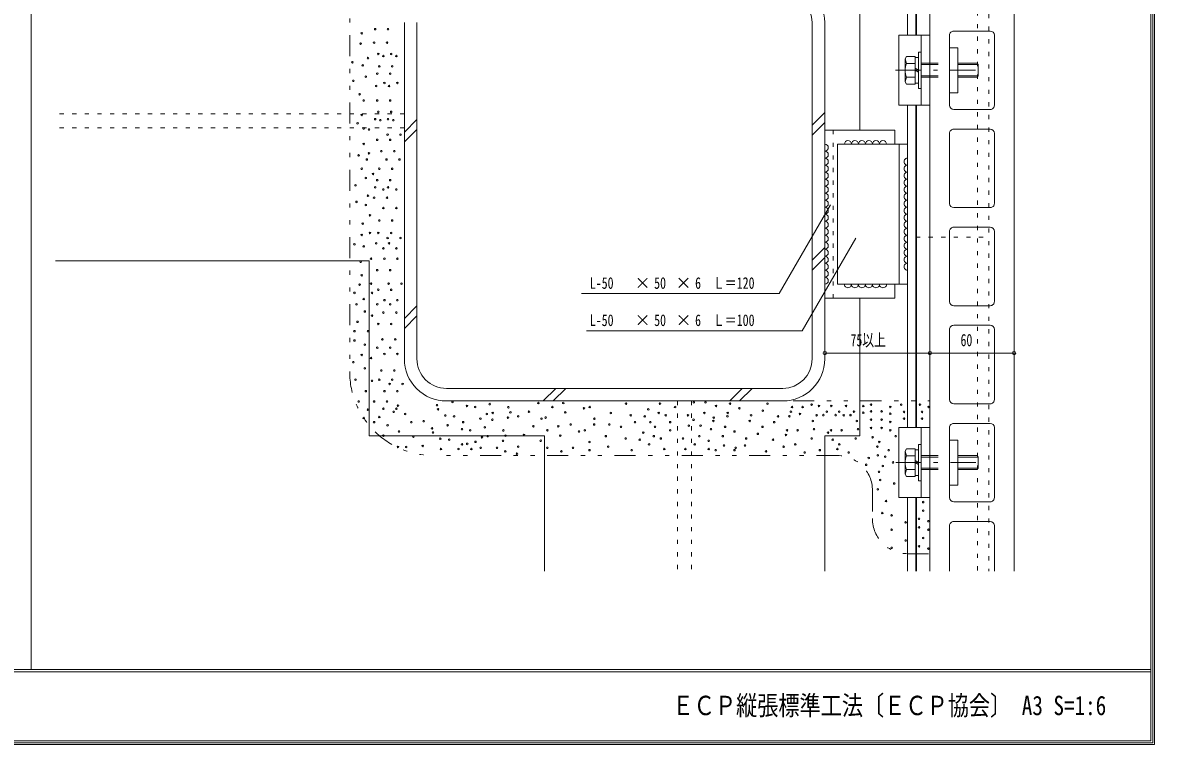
# Model space of a CAD drawing. Units: millimetres, scale not verified. Extents: x -1209 to 1209, y -852 to 852.
# Drawn here: x 402 to 1209, y -852 to -337 of the extents above; entities that cross this region are included whole.
import ezdxf
from ezdxf.enums import TextEntityAlignment as Align

# ---------------------------------------------------------------- set-up
doc = ezdxf.new("R2010")
doc.units = ezdxf.units.MM
doc.header["$LTSCALE"] = 3
for name, pattern in [('USER1', [3, 1, -2]), ('USER3', [10, 4, -6]), ('USER4', [13, 6, -3, 1, -3]), ('USER6', [16, 5, -3, 1, -3, 1, -3])]:
    doc.linetypes.add(name, pattern=pattern)
for name, color, linetype, lineweight in [('0-1_0-0WAKU', 7, 'Continuous', 18), ('0-2_0-1AL', 5, 'Continuous', 18), ('0-3_0-2SUNPO', 7, 'Continuous', 18), ('0-4_0-3STEEL', 6, 'Continuous', 18), ('0-5_0-4KANAMONO', 6, 'Continuous', 18), ('0-6_0-5FUKUSIZA', 3, 'Continuous', 18), ('0-7_0-6HIFUKU', 4, 'Continuous', 18), ('0-8_0-7KUTAI', 4, 'Continuous', 18)]:
    doc.layers.add(name, color=color, linetype=linetype, lineweight=lineweight)
doc.styles.add('ＭＳ ゴシック', font='')
doc.styles.get('ＭＳ ゴシック').set_extended_font_data('MS Gothic')

msp = doc.modelspace()

# ---------------------------------------------------------------- linework, layer by layer
at = {"layer": '0-1_0-0WAKU'}
for p, q in [((408, 850), (408, -799)), ((1207, 850), (1207, -850)), ((1208.207, 851.207), (1208.207, -851.207)), ((1209.414, 852.414), (1209.414, -852.414)), ((-1207, -799), (1207, -799)), ((-1207, -800.7), (1207, -800.7)), ((-1209.414, -852.414), (1209.414, -852.414)), ((1208.207, -851.207), (-1208.207, -851.207)), ((1207, -850), (-1207, -850))]:
    msp.add_line(p, q, dxfattribs=at)
at = {"layer": '0-2_0-1AL'}
for p, q in [((1109.284, -192.453), (1109.284, -728.903)), ((1049.284, -243.332), (1049.284, -728.903)), ((1063.284, -346.332), (1063.284, -396.332)), ((1092.284, -343.332), (1066.284, -343.332)), ((1095.284, -346.332), (1095.284, -396.332)), ((1092.284, -399.332), (1066.284, -399.332)), ((1063.284, -416.332), (1063.284, -466.332)), ((1092.284, -413.332), (1066.284, -413.332)), ((1095.284, -416.332), (1095.284, -466.332)), ((1092.284, -469.332), (1066.284, -469.332)), ((1092.284, -483.332), (1066.284, -483.332)), ((1063.284, -486.332), (1063.284, -536.332)), ((1095.284, -486.332), (1095.284, -536.332)), ((1092.284, -539.332), (1066.284, -539.332)), ((1063.284, -556.332), (1063.284, -606.332)), ((1092.284, -553.332), (1066.284, -553.332)), ((1095.284, -556.332), (1095.284, -606.332)), ((1092.284, -609.332), (1066.284, -609.332)), ((1063.284, -626.332), (1063.284, -676.332)), ((1092.284, -623.332), (1066.284, -623.332)), ((1095.284, -626.332), (1095.284, -676.332)), ((1092.284, -679.332), (1066.284, -679.332)), ((1092.284, -693.332), (1066.284, -693.332)), ((1063.284, -696.332), (1063.284, -728.903)), ((1095.284, -696.332), (1095.284, -728.903))]:
    msp.add_line(p, q, dxfattribs=at)
for centre, start, end in [((1066.284, -346.332), 89.99994, 179.99994), ((1092.284, -346.332), 359.99997, 89.99997), ((1066.284, -396.332), 179.99994, 269.99994), ((1092.284, -396.332), 269.99992, 359.99997), ((1066.284, -416.332), 89.99994, 179.99994), ((1092.284, -416.332), 359.99997, 89.99997), ((1066.284, -466.332), 179.99994, 269.99994), ((1092.284, -466.332), 269.99992, 359.99997), ((1066.284, -486.332), 89.99994, 179.99994), ((1092.284, -486.332), 359.99997, 89.99997), ((1066.284, -536.332), 179.99994, 269.99994), ((1092.284, -536.332), 269.99992, 359.99997), ((1066.284, -556.332), 89.99994, 179.99994), ((1092.284, -556.332), 359.99997, 89.99997), ((1066.284, -606.332), 179.99994, 269.99994), ((1092.284, -606.332), 269.99992, 359.99997), ((1066.284, -626.332), 89.99994, 179.99994), ((1092.284, -626.332), 359.99997, 89.99997), ((1066.284, -676.332), 179.99994, 269.99994), ((1092.284, -676.332), 269.99992, 359.99997), ((1066.284, -696.332), 89.99994, 179.99994), ((1092.284, -696.332), 359.99997, 89.99997)]:
    msp.add_arc(centre, 3, start, end, dxfattribs=at)
at = {"layer": '0-3_0-2SUNPO', "linetype": 'USER4'}
for p, q in [((1024.732, -371.321), (1088.491, -371.336)), ((1024.929, -651.332), (1088.688, -651.332))]:
    msp.add_line(p, q, dxfattribs=at)
at = {"layer": '0-3_0-2SUNPO'}
for p, q in [((978.289, -467.323), (941.704, -530.691)), ((996.315, -491.117), (958.136, -557.244)), ((941.704, -530.691), (800.614, -530.691)), ((958.136, -557.244), (804.236, -557.244)), ((974.285, -573.134), (1049.284, -573.134)), ((1049.284, -573.134), (1109.284, -573.134))]:
    msp.add_line(p, q, dxfattribs=at)
for centre, start, end in [((974.285, -573.134), 0, 180), ((974.285, -573.134), 0, 180), ((974.285, -573.134), 180, 0), ((974.285, -573.134), 180, 0), ((1049.284, -573.134), 0, 180), ((1049.284, -573.134), 0, 180), ((1049.284, -573.134), 180, 0), ((1049.284, -573.134), 180, 0), ((1109.284, -573.134), 0, 180), ((1109.284, -573.134), 180, 0)]:
    msp.add_arc(centre, 1.2, start, end, dxfattribs=at)
at = {"layer": '0-4_0-3STEEL'}
for p, q in [((1033.284, -242.333), (1033.284, -346.323)), ((1039.283, -248.331), (1039.283, -346.323)), ((1033.284, -396.324), (1033.284, -626.332)), ((1033.284, -676.333), (1033.284, -728.903)), ((1039.284, -676.333), (1039.284, -728.903))]:
    msp.add_line(p, q, dxfattribs=at)
at = {"layer": '0-4_0-3STEEL', "linetype": 'USER1'}
msp.add_line((1083.285, -248.331), (1083.285, -728.903), dxfattribs=at)
at = {"layer": '0-5_0-4KANAMONO', "linetype": 'USER1'}
for p, q in [((1091.283, -205.182), (1091.283, -728.903)), ((1039.283, -490.33), (1091.283, -490.333))]:
    msp.add_line(p, q, dxfattribs=at)
at = {"layer": '0-5_0-4KANAMONO'}
for p, q in [((1039.683, -346.323), (1039.683, -241.931)), ((1039.283, -343.939), (1039.283, -242.332)), ((1027.13, -396.324), (1027.13, -346.323)), ((1027.13, -346.323), (1049.282, -346.323)), ((1043.132, -396.324), (1043.132, -346.323)), ((1049.282, -396.324), (1049.282, -346.323)), ((1031.63, -363.072), (1032.533, -361.506)), ((1031.63, -363.072), (1031.63, -379.572)), ((1032.455, -366.417), (1031.63, -363.072)), ((1032.536, -361.509), (1038.632, -361.509)), ((1038.632, -361.509), (1038.632, -381.138)), ((1038.632, -362.124), (1041.131, -362.124)), ((1041.131, -358.322), (1041.131, -384.322)), ((1041.131, -358.322), (1043.132, -358.322)), ((1043.132, -360.822), (1043.132, -381.822)), ((1063.283, -355.322), (1069.283, -355.322)), ((1063.283, -387.322), (1063.283, -355.322)), ((1069.283, -387.322), (1069.283, -355.322)), ((1032.458, -366.417), (1038.632, -366.417)), ((1038.632, -369.879), (1041.131, -371.322)), ((1038.632, -371.322), (1041.131, -372.765)), ((1069.283, -366.324), (1083.053, -366.324)), ((1069.283, -367.323), (1083.632, -367.323)), ((1083.632, -367.323), (1083.053, -366.324)), ((1032.458, -376.23), (1038.632, -376.23)), ((1069.283, -375.324), (1083.632, -375.324)), ((1069.283, -376.323), (1083.053, -376.323)), ((1032.536, -381.138), (1038.632, -381.138)), ((1038.632, -380.523), (1041.131, -380.523)), ((1041.131, -384.322), (1043.132, -384.322)), ((1063.283, -387.322), (1069.283, -387.322)), ((1027.13, -396.324), (1049.282, -396.324)), ((1039.283, -626.332), (1039.283, -396.324)), ((1039.683, -626.332), (1039.683, -396.324)), ((1027.13, -676.333), (1027.13, -626.332)), ((1027.13, -626.332), (1049.282, -626.332)), ((1043.132, -676.333), (1043.132, -626.332)), ((1049.282, -676.333), (1049.282, -626.332)), ((1063.283, -635.331), (1069.283, -635.331)), ((1063.283, -667.331), (1063.283, -635.331)), ((1069.283, -667.331), (1069.283, -635.331)), ((1031.63, -643.081), (1032.533, -641.515)), ((1031.63, -643.081), (1031.63, -659.581)), ((1032.455, -646.426), (1031.63, -643.081)), ((1032.536, -641.518), (1038.632, -641.518)), ((1038.632, -641.518), (1038.632, -661.147)), ((1038.632, -642.133), (1041.131, -642.133)), ((1041.131, -638.331), (1041.131, -664.331)), ((1041.131, -638.331), (1043.132, -638.331)), ((1043.132, -640.831), (1043.132, -661.831)), ((1032.458, -646.426), (1038.632, -646.426)), ((1038.632, -649.888), (1041.131, -651.331)), ((1038.632, -651.331), (1041.131, -652.774)), ((1069.283, -646.333), (1083.053, -646.333)), ((1069.283, -647.332), (1083.632, -647.332)), ((1083.632, -647.332), (1083.053, -646.333)), ((1032.458, -656.239), (1038.632, -656.239)), ((1032.536, -661.147), (1038.632, -661.147)), ((1038.632, -660.532), (1041.131, -660.532)), ((1069.283, -655.333), (1083.632, -655.333)), ((1069.283, -656.332), (1083.053, -656.332)), ((1041.131, -664.331), (1043.132, -664.331)), ((1063.283, -667.331), (1069.283, -667.331)), ((1027.13, -676.333), (1049.282, -676.333)), ((1039.283, -728.903), (1039.283, -676.333)), ((1039.683, -728.903), (1039.683, -676.333))]:
    msp.add_line(p, q, dxfattribs=at)
at = {"layer": '0-5_0-4KANAMONO', "linetype": 'USER3'}
for p, q in [((1043.132, -366.321), (1069.283, -366.321)), ((1043.132, -367.323), (1069.283, -367.323)), ((1043.132, -375.321), (1069.283, -375.321)), ((1043.132, -376.323), (1069.283, -376.323)), ((1043.132, -646.33), (1069.283, -646.33)), ((1043.132, -647.332), (1069.283, -647.332)), ((1043.132, -655.33), (1069.283, -655.33)), ((1043.132, -656.332), (1069.283, -656.332))]:
    msp.add_line(p, q, dxfattribs=at)
at = {"layer": '0-5_0-4KANAMONO'}
for points in [[(1083.632, -367.323), (1083.632, -375.324), (1083.053, -376.323)], [(1032.455, -376.23), (1031.63, -379.572), (1032.533, -381.138)], [(1083.632, -647.332), (1083.632, -655.333), (1083.053, -656.332)], [(1032.455, -656.239), (1031.63, -659.581), (1032.533, -661.147)]]:
    msp.add_lwpolyline(points, dxfattribs=at)
for centre in [(1046.63, -371.322), (1046.63, -651.331)]:
    msp.add_arc(centre, 15, 160.90317, 199.09695, dxfattribs=at)
at = {"layer": '0-6_0-5FUKUSIZA'}
for centre, start, end in [((974.285, -426.541), 270, 90), ((990.785, -424.041), 0, 179.99998), ((995.785, -424.041), 0, 179.99998), ((1000.785, -424.041), 0, 179.99998), ((1005.785, -424.041), 0, 179.99998), ((1010.785, -424.041), 0, 179.99998), ((1015.785, -424.041), 0, 179.99998), ((974.285, -431.541), 270, 90), ((974.285, -436.541), 270, 90), ((1033.285, -436.541), 89.99998, 269.99998), ((974.285, -441.541), 270, 90), ((974.285, -446.541), 270, 90), ((1033.285, -441.541), 89.99998, 269.99998), ((1033.285, -446.541), 89.99998, 269.99998), ((974.285, -451.541), 270, 90), ((1033.285, -451.541), 89.99998, 269.99998), ((974.285, -456.541), 270, 90), ((974.285, -461.541), 270, 90), ((1033.285, -456.541), 89.99998, 269.99998), ((1033.285, -461.541), 89.99998, 269.99998), ((974.285, -466.541), 270, 90), ((1033.285, -466.541), 89.99998, 269.99998), ((974.285, -471.541), 270, 90), ((974.285, -476.541), 270, 90), ((1033.285, -471.541), 89.99998, 269.99998), ((1033.285, -476.541), 89.99998, 269.99998), ((974.285, -481.541), 270, 90), ((974.285, -486.541), 270, 90), ((1033.285, -481.541), 89.99998, 269.99998), ((1033.285, -486.541), 89.99998, 269.99998), ((974.285, -491.541), 270, 90), ((1033.285, -491.541), 89.99998, 269.99998), ((974.285, -496.541), 270, 90), ((974.285, -501.541), 270, 90), ((1033.285, -496.541), 89.99998, 269.99998), ((1033.285, -501.541), 89.99998, 269.99998), ((974.285, -506.541), 270, 90), ((1033.285, -506.541), 89.99998, 269.99998), ((974.285, -511.541), 270, 90), ((974.285, -516.541), 270, 90), ((1033.285, -511.541), 89.99998, 269.99998), ((974.285, -521.541), 270, 90), ((990.785, -524.041), 179.99998, 359.99998), ((995.785, -524.041), 179.99998, 359.99998), ((1000.785, -524.041), 179.99998, 359.99998), ((1005.785, -524.041), 179.99998, 359.99998), ((1010.785, -524.041), 179.99998, 359.99998), ((1015.785, -524.041), 179.99998, 359.99998)]:
    msp.add_arc(centre, 2.5, start, end, dxfattribs=at)
at = {"layer": '0-7_0-6HIFUKU', "linetype": 'USER6'}
for p, q in [((635.289, -298.332), (635.289, -586.332)), ((951.785, -607.331), (1049.284, -607.331)), ((983.285, -646.332), (695.289, -646.332)), ((1008.285, -671.332), (1008.285, -691.331)), ((1033.285, -716.331), (1049.284, -716.331))]:
    msp.add_line(p, q, dxfattribs=at)
at = {"layer": '0-7_0-6HIFUKU'}
for centre in [(643.859, -344.94), (653.455, -341.987), (662.669, -341.987), (643.121, -352.321), (652.717, -351.583), (661.931, -351.583), (648.288, -362.655), (655.669, -359.702), (659.36, -361.179), (664.884, -359.702), (668.574, -361.179), (637.216, -365.607), (644.597, -367.822), (656.407, -368.56), (665.622, -368.56), (637.954, -378.894), (646.812, -375.941), (654.931, -373.727), (664.146, -373.727), (654.193, -382.584), (660.098, -380.37), (663.407, -382.584), (669.312, -380.37), (642.383, -388.489), (645.336, -392.918), (654.931, -392.918), (664.146, -392.918), (643.859, -403.252), (655.669, -401.037), (664.884, -401.037), (640.907, -409.157), (653.455, -406.204), (657.146, -406.942), (662.669, -406.204), (666.36, -406.942), (645.336, -412.847), (649.026, -413.585), (662.312, -417.276), (671.527, -417.276), (645.336, -423.919), (654.931, -420.967), (664.146, -420.967), (641.645, -432.038), (647.55, -434.991), (649.026, -430.562), (657.884, -429.086), (661.574, -434.991), (667.098, -429.086), (670.789, -434.991), (643.859, -441.634), (656.407, -441.634), (665.622, -441.634), (646.812, -448.277), (651.979, -445.324), (654.931, -449.753), (664.146, -449.753), (639.431, -453.444), (653.455, -454.92), (659.36, -456.396), (662.669, -454.92), (668.574, -456.396), (640.169, -465.254), (646.812, -467.468), (648.288, -460.825), (652.717, -462.301), (661.931, -462.301), (649.764, -474.849), (659.36, -469.683), (668.574, -469.683), (644.597, -480.754), (656.407, -478.54), (665.622, -478.54), (643.859, -488.874), (649.764, -487.397), (655.669, -487.397), (662.312, -491.088), (664.884, -487.397), (671.527, -491.088), (638.692, -495.517), (645.336, -496.993), (654.193, -494.779), (659.36, -498.469), (663.407, -494.779), (668.574, -498.469), (643.121, -508.065), (650.502, -505.85), (660.098, -505.85), (669.312, -505.85), (654.931, -513.97), (664.146, -513.97), (642.383, -524.304), (643.859, -517.66), (650.502, -523.565), (663.051, -523.565), (672.265, -523.565), (638.692, -530.209), (651.241, -530.208), (655.669, -527.994), (664.884, -527.994), (640.169, -538.328), (645.336, -534.637), (654.931, -538.328), (660.098, -535.375), (664.146, -538.328), (669.312, -535.375), (646.074, -543.495), (651.241, -546.447), (659.36, -544.233), (668.574, -544.233), (638.692, -557.519), (640.907, -550.876), (648.288, -557.519), (655.669, -552.352), (664.884, -552.352), (638.692, -564.162), (658.622, -563.424), (667.836, -563.424), (646.074, -567.115), (654.931, -569.329), (660.098, -573.758), (664.146, -569.329), (669.312, -573.758), (637.954, -579.663), (643.859, -574.496), (650.502, -576.71), (646.074, -584.091), (657.884, -585.568), (667.098, -585.568), (639.431, -592.211), (651.241, -592.949), (656.407, -592.211), (663.789, -595.163), (665.622, -592.211), (673.003, -595.163), (646.812, -600.33), (660.098, -600.33), (669.312, -600.33), (641.645, -607.711), (648.288, -613.616), (652.717, -607.711), (659.36, -612.878), (661.931, -607.711), (668.574, -612.878), (669.694, -610.664), (697.591, -610.32), (698.329, -613.273), (708.663, -608.106), (718.977, -610.866), (724.817, -611.701), (735.236, -609.582), (748.522, -611.797), (769.927, -608.844), (779.879, -611.701), (787.642, -608.844), (802.405, -612.535), (806.576, -611.701), (832.439, -609.198), (848.29, -613.369), (856.633, -609.198), (867.478, -611.701), (880.827, -608.363), (889.17, -608.363), (896.678, -610.866), (906.689, -609.198), (913.364, -612.535), (930.049, -614.203), (933.387, -609.198), (950.906, -611.701), (958.415, -611.701), (964.886, -609.928), (970.095, -610.866), (978.889, -610.866), (989.471, -610.866), (1001.748, -610.952), (1007.277, -609.968), (1021.026, -611.637), (1028.76, -609.968), (1042.132, -609.968), (1048.372, -611.637), (645.336, -619.521), (656.407, -618.783), (666.741, -615.092), (674.86, -616.569), (688.147, -621.736), (703.496, -617.702), (709.8, -618.375), (728.592, -619.916), (733.16, -616.706), (737.128, -620.774), (737.331, -615.872), (748.177, -619.209), (749.998, -615.487), (755.482, -618.271), (763.194, -615.038), (772.168, -619.94), (775.094, -619.178), (789.118, -615.487), (809.913, -620.043), (821.593, -615.872), (835.776, -617.54), (845.787, -618.375), (855.798, -615.872), (860.804, -617.54), (876.655, -617.54), (880.624, -620.774), (888.335, -615.872), (894.807, -621.608), (895.009, -619.209), (904.818, -618.271), (905.021, -615.872), (920.67, -621.608), (921.707, -617.54), (940.895, -618.375), (949.035, -618.271), (950.072, -615.038), (956.543, -616.603), (965.72, -621.608), (968.426, -617.54), (973.229, -617.437), (975.732, -614.934), (982.024, -617.437), (984.527, -614.934), (987.802, -617.54), (992.605, -617.437), (995.108, -614.934), (997.113, -621.608), (1001.748, -615.757), (1007.277, -614.774), (1007.277, -620.678), (1014.786, -614.774), (1014.786, -620.678), (1021.026, -616.442), (1030.815, -615.123), (1030.815, -619.929), (1043.663, -615.123), (1043.663, -619.929), (652.717, -622.474), (662.312, -624.688), (670.432, -629.117), (679.289, -622.474), (694.052, -626.902), (694.79, -629.855), (705.123, -624.688), (715.437, -627.448), (716.271, -622.443), (721.277, -628.282), (731.696, -626.164), (744.982, -628.379), (766.388, -625.426), (776.339, -628.282), (784.102, -625.426), (793.025, -624.111), (798.865, -629.117), (803.036, -628.282), (809.711, -624.111), (820.556, -624.111), (828.899, -625.78), (838.91, -622.443), (844.75, -629.951), (849.756, -622.443), (853.093, -625.78), (863.939, -622.443), (863.939, -628.282), (877.287, -624.945), (885.63, -624.945), (893.138, -627.448), (903.15, -625.78), (909.824, -629.117), (929.847, -625.78), (938.189, -622.443), (947.366, -628.282), (954.875, -628.282), (966.555, -627.448), (976.566, -629.951), (978.759, -628.282), (986.267, -628.282), (997.947, -627.448), (1007.277, -626.603), (1014.786, -626.603), (1021.026, -622.346), (1021.026, -628.271), (659.36, -632.069), (680.765, -632.807), (699.957, -634.284), (706.26, -634.957), (715.437, -638.294), (719.148, -637.974), (725.053, -636.498), (729.62, -633.288), (733.791, -632.454), (744.637, -635.791), (746.458, -632.069), (759.654, -631.62), (771.554, -635.76), (785.579, -632.069), (806.373, -636.625), (818.053, -632.454), (832.236, -634.122), (842.247, -634.957), (848.922, -638.294), (852.259, -632.454), (857.264, -634.122), (873.116, -634.122), (881.458, -638.294), (884.796, -632.454), (891.47, -635.791), (901.481, -632.454), (918.167, -634.122), (926.509, -630.785), (937.355, -634.957), (946.532, -631.62), (953.206, -638.294), (964.886, -634.122), (979.903, -634.957), (984.599, -638.294), (996.279, -634.122), (1008.422, -633.277), (1013.117, -636.614), (1024.797, -632.443), (669.694, -640.189), (675.599, -640.189), (687.409, -639.45), (700.42, -641.631), (712.934, -641.631), (722.111, -641.631), (728.785, -640.797), (740.465, -640.797), (746.305, -643.3), (754.648, -644.968), (755.482, -639.962), (776.339, -640.797), (786.351, -643.3), (794.693, -640.797), (806.373, -642.465), (819.722, -639.962), (836.408, -642.465), (859.767, -641.631), (874.784, -641.631), (891.47, -641.631), (896.475, -642.465), (902.315, -639.128), (909.824, -642.465), (910.658, -640.797), (917.332, -639.128), (932.35, -643.3), (944.864, -639.962), (959.881, -644.134), (970.726, -642.465), (983.24, -641.631), (991.273, -644.134), (1011.759, -639.951), (1012.128, -646.208), (1019.792, -642.454), (1003.785, -652.882), (1005.656, -647.98), (1015.668, -653.82), (1017.336, -647.146), (1022.973, -651.214), (1012.962, -657.888), (1012.128, -670.402), (1013.796, -663.728), (1023.808, -666.231), (1017.968, -678.745), (1044.449, -679.523), (1044.449, -685.626), (1015.254, -687.316), (1021.928, -688.985), (1031.939, -693.991), (1041.493, -691.478), (1048.167, -693.146), (1021.928, -699.25), (1041.493, -697.581), (1048.167, -699.25), (1031.939, -706.892), (1041.493, -711.02), (1044.449, -705.168), (1021.928, -712.151), (1048.167, -712.688)]:
    msp.add_circle(centre, 0.567, dxfattribs=at)
at = {"layer": '0-7_0-6HIFUKU', "linetype": 'USER6'}
for centre, radius, start, end in [((695.289, -586.332), 60, 180, 270), ((983.285, -671.332), 25, 0, 90), ((1033.285, -691.331), 25, 180, 270)]:
    msp.add_arc(centre, radius, start, end, dxfattribs=at)
at = {"layer": '0-8_0-7KUTAI', "color": 6}
for p, q in [((674.285, -337.331), (674.285, -577.331)), ((683.285, -337.331), (683.285, -577.331)), ((965.285, -337.331), (965.285, -577.331)), ((974.285, -337.532), (974.285, -577.331)), ((965.285, -410.546), (974.285, -401.546)), ((674.285, -415.418), (683.285, -406.418)), ((965.285, -417.617), (974.285, -408.617)), ((674.285, -422.489), (683.285, -413.489)), ((974.285, -414.041), (1024.285, -414.041)), ((1024.285, -424.041), (1024.285, -414.041)), ((983.285, -424.041), (983.285, -524.041)), ((983.285, -424.041), (1033.285, -424.041)), ((1027.285, -424.041), (1027.285, -524.041)), ((965.285, -506.843), (974.285, -497.843)), ((649.285, -507.331), (425.306, -507.331)), ((649.285, -507.331), (649.285, -632.331)), ((965.285, -513.914), (974.285, -504.914)), ((983.285, -524.041), (1033.285, -524.041)), ((674.285, -548.479), (683.285, -539.479)), ((999.285, -534.041), (999.285, -632.331)), ((674.285, -555.55), (683.285, -546.55)), ((704.285, -598.331), (944.285, -598.331)), ((773.372, -607.331), (782.372, -598.331)), ((780.443, -607.331), (789.443, -598.331)), ((906.434, -607.331), (915.434, -598.331)), ((913.505, -607.331), (922.505, -598.331)), ((704.285, -607.331), (944.285, -607.331)), ((649.285, -632.331), (774.285, -632.331)), ((774.285, -632.331), (774.285, -728.903)), ((974.285, -728.903), (974.285, -632.331)), ((974.285, -632.331), (999.285, -632.331))]:
    msp.add_line(p, q, dxfattribs=at)
at = {"layer": '0-8_0-7KUTAI', "color": 6, "linetype": 'USER1'}
for p, q in [((674.285, -402.331), (425.306, -402.331)), ((674.285, -412.331), (425.306, -412.331)), ((980.285, -534.041), (980.285, -414.041)), ((869.285, -607.331), (869.285, -728.903)), ((879.285, -607.331), (879.285, -728.903))]:
    msp.add_line(p, q, dxfattribs=at)
at = {"layer": '0-8_0-7KUTAI', "color": 6}
for points in [[(867.575, -282.331), (999.285, -282.331), (999.285, -414.041)], [(974.285, -534.041), (1024.285, -534.041), (1024.285, -524.041)]]:
    msp.add_lwpolyline(points, dxfattribs=at)
for centre, radius, start, end in [((944.285, -337.331), 30, 0, 89.99998), ((944.285, -337.331), 21, 0, 89.99998), ((704.285, -577.331), 30, 179.99998, 269.99998), ((704.285, -577.331), 21, 179.99998, 269.99998), ((944.285, -577.331), 30, 270, 0), ((944.285, -577.331), 21, 270, 0)]:
    msp.add_arc(centre, radius, start, end, dxfattribs=at)

# ---------------------------------------------------------------- texts
at = {"layer": '0-1_0-0WAKU', "style": 'ＭＳ ゴシック', "width": 0.8}
msp.add_text('ＥＣＰ縦張標準工法〔ＥＣＰ協会〕 A3 S=1:6', height=13.84, dxfattribs=at).set_placement((865.646, -835.715), align=Align.BOTTOM_LEFT)
at = {"layer": '0-3_0-2SUNPO', "style": 'ＭＳ ゴシック'}
for s, height, width, p in [('L-50', 8.303, 0.75, (806.619, -529.791)), ('50', 8.303, 0.75, (852.517, -529.791)), ('6\u3000Ｌ＝120', 8.303, 0.75, (881.722, -529.791)), ('L-50', 8.303, 0.75, (806.619, -556.344)), ('50', 8.303, 0.75, (852.517, -556.344)), ('6\u3000Ｌ＝100', 8.303, 0.75, (881.722, -556.344)), ('75以上', 8.798, 0.7, (992.628, -570.902)), ('60', 8.798, 0.7, (1071.134, -570.902))]:
    msp.add_text(s, height=height, dxfattribs=dict(at, width=width)).set_placement(p, align=Align.BOTTOM_LEFT)
for p in [(838.614, -529.791), (867.819, -529.791), (838.614, -556.344), (867.819, -556.344)]:
    msp.add_text('×', height=8.303, dxfattribs=at).set_placement(p, align=Align.BOTTOM_LEFT)

doc.saveas('drawing.dxf')
